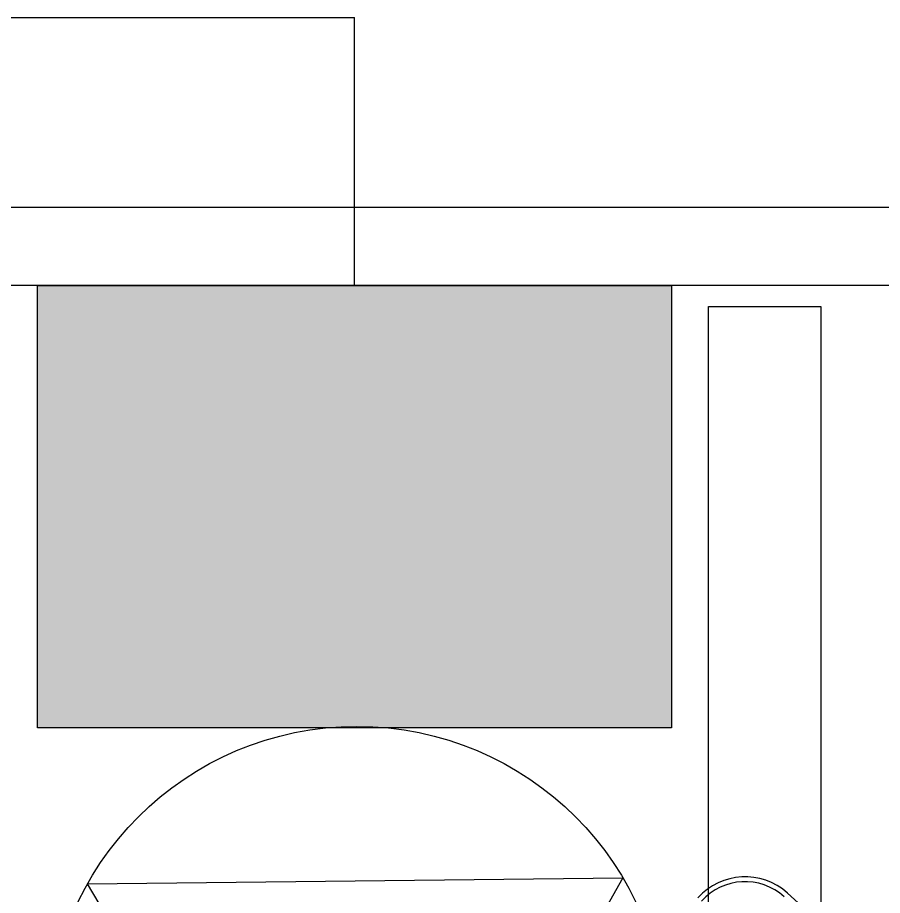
# Model space of a CAD drawing. Header units: metres. Extents: x -367 to 374, y -238 to 224.
# Drawn here: x 351.2814 to 351.5027, y 176.9034 to 177.1282 of the extents above; entities that cross this region are included whole.
import ezdxf
from ezdxf.enums import TextEntityAlignment as Align

# ---------------------------------------------------------------- set-up
doc = ezdxf.new("R2010")
doc.units = ezdxf.units.M
for name, color, linetype in [('ARCOND3', 3, 'Continuous'), ('EL-FIO', 3, 'Continuous'), ('ELE-ALIMENTADORES', 160, 'Continuous'), ('LA_BAU_BASES GERAIS_R00$0$ARQ-XREF-ATT', 8, 'Continuous'), ('LA_BAU_BASES GERAIS_R00$0$BASE', 253, 'Continuous'), ('LA_BAU_BASES GERAIS_R00$0$dutos', 31, 'Continuous')]:
    doc.layers.add(name, color=color, linetype=linetype)
doc.styles.add('LA_BAU_BASES GERAIS_R00$0$R60-125-RS', font='romans.shx', dxfattribs={"height": 0.19})
doc.styles.add('LA_BAU_BASES GERAIS_R00$0$R80-100-RS', font='romans.shx', dxfattribs={"height": 0.203})

# ---------------------------------------------------------------- blocks, each defined once
blk = doc.blocks.new('LA_BAU_BASES GERAIS_R00$0$LA_BAU_ALVENARIA SUPERIOR_R01')
at = {"layer": 'LA_BAU_BASES GERAIS_R00$0$BASE', "linetype": 'Continuous'}
for p, q in [((254.7, 177.0795786423509), (245.4, 177.0795786423509)), ((254.7, 177.0595786423509), (245.4, 177.0595786423509))]:
    blk.add_line(p, q, dxfattribs=at)
blk = doc.blocks.new('LA_BAU_BASES GERAIS_R00$0$A$C2E3D5B4E')
at = {"layer": 'LA_BAU_BASES GERAIS_R00$0$dutos', "color": 251}
for p, q in [((-15.29181643772608, -1.455469513867399), (-15.29181643772608, -0.8957732504447335)), ((-15.29181643772608, -0.8957732504447335), (-15.26306938527796, -0.8957732504447335)), ((-15.26306938527796, -0.8957732504447335), (-15.26306938527796, -1.455469513867399)), ((-15.25148092149311, -1.064045306102969), (-15.27155783053604, -1.045967976004874))]:
    blk.add_line(p, q, dxfattribs=at)
for centre, radius, start, end in [((-15.28243129445946, -1.058044181110461), 0.01625013684255762, 48.00000001673805, 137.9999999993071), ((-15.28243129445946, -1.058044181110461), 0.01500012631585319, 48.00000001673805, 137.9999999993071), ((-15.09664577555668, -1.235418544163338), 0.2250604704626671, 121.8920667803313, 146.7142208728027), ((-15.09664577555668, -1.235418544163338), 0.2254009994116793, 122.5186267401654, 146.7234435800153), ((-15.09664577555668, -1.235418544163338), 0.2245605424042466, 122.551843557506, 146.7142246018125)]:
    blk.add_arc(centre, radius, start, end, dxfattribs=at)
blk = doc.blocks.new('LA_BAU_BASES GERAIS_R00')
at = {"layer": 'LA_BAU_BASES GERAIS_R00$0$ARQ-XREF-ATT'}
blk.add_blockref('LA_BAU_BASES GERAIS_R00$0$A$C2E3D5B4E', (366.75, 177.95), dxfattribs=at)
at = {"layer": 'LA_BAU_BASES GERAIS_R00$0$BASE'}
blk.add_blockref('LA_BAU_BASES GERAIS_R00$0$LA_BAU_ALVENARIA SUPERIOR_R01', (100, 0), dxfattribs=at)
at = {"layer": 'LA_BAU_BASES GERAIS_R00$0$BASE', "style": 'LA_BAU_BASES GERAIS_R00$0$R60-125-RS'}
for p in [(242.7815727361595, 218.919159373358), (358.6365727361596, 192.964159373358)]:
    blk.add_attdef('S', text='', height=0.19, rotation=90, dxfattribs=at).set_placement(p, align=Align.MIDDLE_CENTER)
at = {"layer": 'LA_BAU_BASES GERAIS_R00$0$BASE', "style": 'LA_BAU_BASES GERAIS_R00$0$R80-100-RS'}
blk.add_attdef('ACESSO', text='', height=0.203, dxfattribs=at).set_placement((365.922255870473, 191.9868442639211), align=Align.TOP_CENTER)
at = {"layer": 'LA_BAU_BASES GERAIS_R00$0$BASE', "style": 'LA_BAU_BASES GERAIS_R00$0$R60-125-RS'}
blk.add_attdef('S', text='', height=0.19, dxfattribs=at).set_placement((266.114159373358, 180.9134272638404), align=Align.MIDDLE_CENTER)
blk = doc.blocks.new('A$C04634F56')
at = {"layer": 'ARCOND3', "color": 10}
blk.add_lwpolyline([(1.250000806235221, 0.3349359409686485), (1.250000806235221, 4.665062959890861), (5.000000806235221, 2.499999450428845)], close=True, dxfattribs=at)
blk.add_circle((2.500000806235221, 2.499999450428845), 2.5, dxfattribs=at)

msp = doc.modelspace()

# ---------------------------------------------------------------- hatches: boundary and pattern name
at = {"layer": 'ELE-ALIMENTADORES'}
msp.add_hatch(color=10, dxfattribs=at).paths.add_polyline_path([(351.2864942456135, 177.0595786423509), (351.4487166027181, 177.0595786423509), (351.4487166027181, 176.9463697502456), (351.2864942456135, 176.9463697502456)])

# ---------------------------------------------------------------- linework, layer by layer
at = {"layer": 'EL-FIO', "color": 160}
for p, q in [((350.2442099989474, 177.1282104195982), (351.3676054241657, 177.1282104195982)), ((351.3676054241658, 177.0595786423509), (351.3676054241658, 177.1282104195982))]:
    msp.add_line(p, q, dxfattribs=at)
at = {"layer": 'ELE-ALIMENTADORES', "color": 10}
msp.add_lwpolyline([(351.2864942456135, 177.0595786423509), (351.4487166027181, 177.0595786423509), (351.4487166027181, 176.9463697502456), (351.2864942456135, 176.9463697502456)], close=True, dxfattribs=at)

# ---------------------------------------------------------------- block references
at = {"layer": 'ELE-ALIMENTADORES', "color": 2}
msp.add_blockref('LA_BAU_BASES GERAIS_R00', (0, 0), dxfattribs=at)
at = {"layer": 'ELE-ALIMENTADORES', "color": 10, "xscale": 0.03164062500005538, "yscale": 0.03164062499990905, "zscale": 0.03164062500000001, "rotation": 270.6578597473764}
msp.add_blockref('A$C04634F56', (351.2882636607267, 176.9458165476117), dxfattribs=at)

doc.saveas('drawing.dxf')
